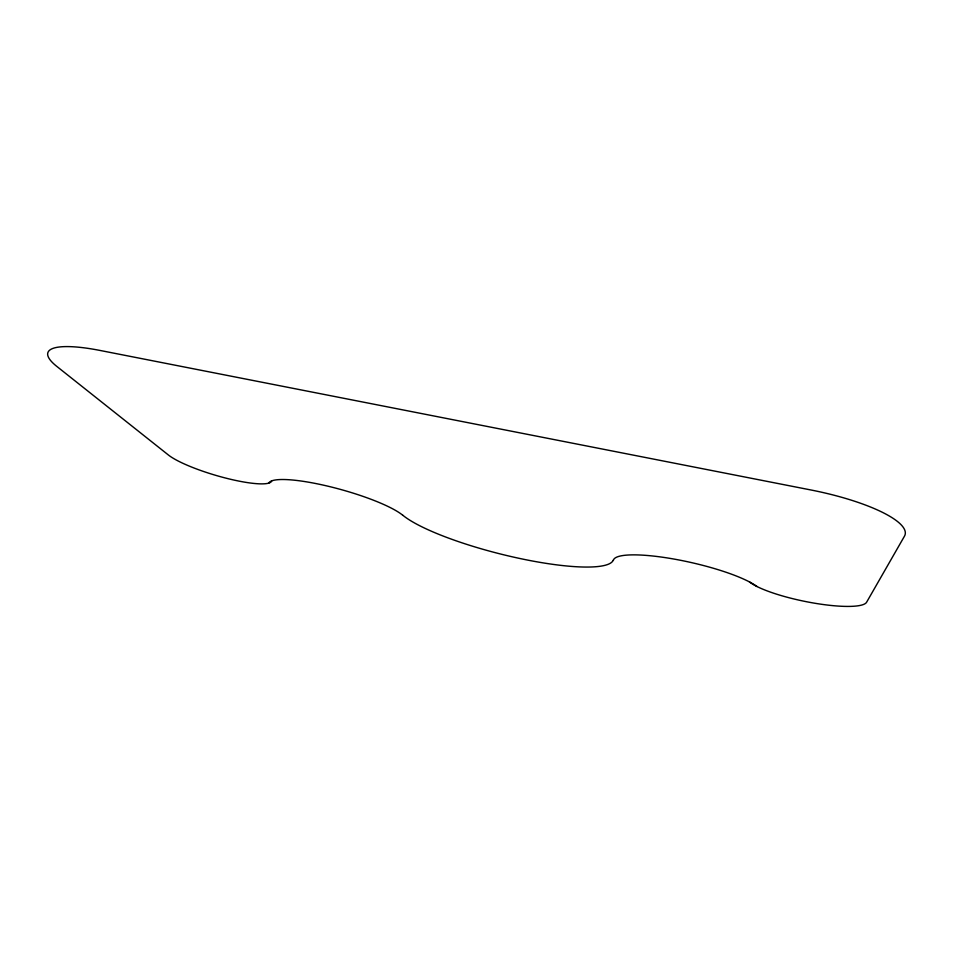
<?xml version="1.0" encoding="UTF-8"?>
<svg xmlns="http://www.w3.org/2000/svg" width="953" height="953" viewBox="0 0 953 953"><rect width="100%" height="100%" fill="white"/><g stroke="black" fill="none" stroke-linecap="round" stroke-linejoin="round"><path stroke-width="1.43" d="M613.363 560.388A76.073 14.95 12.7 0 1 675.713 559.375A76.073 14.95 12.7 0 1 756.98 586.524M613.244 560.221A111.918 22.324 14.2 0 1 519.433 558.398A111.918 22.324 14.2 0 1 402.928 515.335M271.7 480.884A55.798 10.531 16.5 0 1 226.981 478.406A55.798 10.531 16.5 0 1 168.455 455.046L56.835 366.428A91.81 20.406 17.8 0 1 99.874 350.418L811.444 490.08A100.827 25.243 11.1 0 1 904.48 536.158L866.622 602.201A61.576 12.46 11.6 0 1 813.195 602.963A61.576 12.46 11.6 0 1 749.427 581.878M268.782 483.088A71.701 13.545 15.5 0 1 328.845 486.411A71.701 13.545 15.5 0 1 402.845 515.335"/></g></svg>
